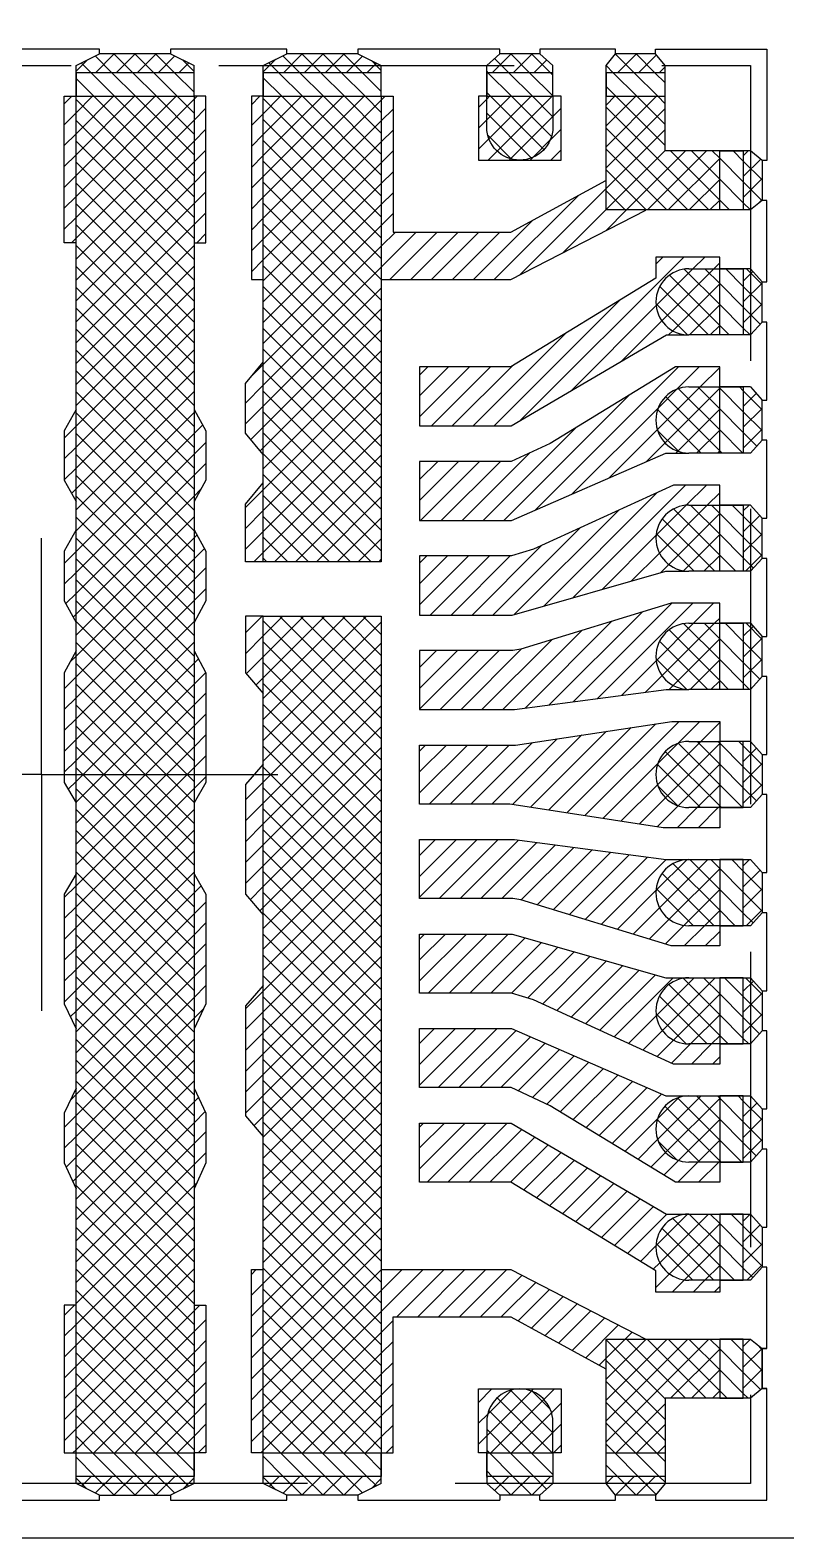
# Model space of a CAD drawing. Extents: x -347 to -72, y -334 to -144.
# Drawn here: x -224.76 to -221.56, y -272.83 to -266.45 of the extents above; entities that cross this region are included whole.
import ezdxf

# ---------------------------------------------------------------- set-up
doc = ezdxf.new("R2010")
doc.units = 0
doc.header["$LTSCALE"] = 5
doc.header["$MEASUREMENT"] = 0
doc.linetypes.add('CENTER', pattern=[2, 1.25, -0.25, 0.25, -0.25])
doc.linetypes.add('HIDDEN', pattern=[0.375, 0.25, -0.125])
doc.layers.get('0').update_dxf_attribs({"linetype": 'CONTINUOUS'})
for name, color, linetype in [('CENTER', 1, 'CENTER'), ('Full-metal', 254, 'CONTINUOUS'), ('HIDDEN', 6, 'HIDDEN'), ('Layer1', 4, 'CONTINUOUS'), ('SECTION', 6, 'CONTINUOUS')]:
    doc.layers.add(name, color=color, linetype=linetype)
pattern_1 = [(135, (-225.9536, -248.294496), (-0.04419417, -0.04419417), [])]
pattern_2 = [(135, (-225.9536, -248.294496), (-0.04419417, -0.04419417), []), (225, (-225.9536, -248.294496), (0.04419417, -0.04419417), [])]

msp = doc.modelspace()

# ---------------------------------------------------------------- hatches: boundary and pattern name
at = {"layer": 'Full-metal'}
h = msp.add_hatch(dxfattribs=at)
h.set_pattern_fill('ANSI37', color=256, scale=0.5, angle=90, style=0)
h.set_pattern_definition(pattern_2)
h.paths.add_polyline_path([(-223.2759, -272.5658), (-223.7759, -272.5658), (-223.7759, -272.5958), (-223.2759, -272.5958)], flags=17)
h.paths.add_polyline_path([(-224.0679, -272.5658), (-224.5679, -272.5658), (-224.5679, -272.5958), (-224.0679, -272.5958)], flags=16)
h.paths.add_polyline_path([(-223.7759, -266.7258), (-223.2759, -266.7258), (-223.2759, -268.6958), (-223.7759, -268.6958)])
h.paths.add_polyline_path([(-223.7759, -266.5958), (-223.7759, -266.5958), (-223.2759, -266.5958), (-223.2759, -266.6258), (-223.7759, -266.6258)])
h.paths.add_polyline_path([(-223.6759, -266.5458), (-223.3759, -266.5458), (-223.2759, -266.5958), (-223.7759, -266.5958)])
h.paths.add_polyline_path([(-224.4679, -266.5458), (-224.1679, -266.5458), (-224.0679, -266.5958), (-224.5679, -266.5958)])
h.paths.add_polyline_path([(-224.5679, -266.5958), (-224.5679, -266.5958), (-224.0679, -266.5958), (-224.0679, -266.6258), (-224.5679, -266.6258)])
h.paths.add_polyline_path([(-223.7759, -272.5958), (-223.2759, -272.5958), (-223.3759, -272.6458), (-223.6759, -272.6458)])
h.paths.add_polyline_path([(-223.7759, -272.5658), (-223.2759, -272.5658), (-223.2759, -272.5958), (-223.7759, -272.5958)], flags=17)
h.paths.add_polyline_path([(-224.5679, -272.5658), (-224.0679, -272.5658), (-224.0679, -272.5958), (-224.5679, -272.5958)], flags=17)
h.paths.add_polyline_path([(-224.5679, -272.5958), (-224.0679, -272.5958), (-224.1679, -272.6458), (-224.4679, -272.6458)])
h.paths.add_polyline_path([(-224.5679, -272.4658), (-224.0679, -272.4658), (-224.0679, -266.7258), (-224.5679, -266.7258)])
h.paths.add_polyline_path([(-224.0679, -272.5658), (-224.5679, -272.5658), (-224.5679, -272.5958), (-224.0679, -272.5958)])
h.paths.add_polyline_path([(-223.7759, -272.4658), (-223.2759, -272.4658), (-223.2759, -268.9258), (-223.7759, -268.9258)])
h.paths.add_polyline_path([(-223.2759, -272.5658), (-223.7759, -272.5658), (-223.7759, -272.5958), (-223.2759, -272.5958)])
h = msp.add_hatch(dxfattribs=at)
h.set_pattern_fill('ANSI37', color=256, scale=0.5, angle=90, style=0)
h.set_pattern_definition(pattern_2)
h.paths.add_polyline_path([(-222.5499, -272.3358), (-222.5499, -272.4658), (-222.8299, -272.4658), (-222.8299, -272.3358, -1)])
h.paths.add_polyline_path([(-222.8299, -272.5658), (-222.5499, -272.5658), (-222.5499, -272.5958), (-222.8299, -272.5958)])
h.paths.add_polyline_path([(-222.8299, -272.5958), (-222.5499, -272.5958), (-222.6049, -272.6458), (-222.7749, -272.6458)])
h.paths.add_polyline_path([(-222.3249, -266.5958), (-222.0749, -266.5958), (-222.0749, -266.6258), (-222.3249, -266.6258)])
h.paths.add_polyline_path([(-222.2852, -266.5458), (-222.1152, -266.5458), (-222.0749, -266.5958), (-222.3249, -266.5958)])
h.paths.add_polyline_path([(-222.7749, -266.5458), (-222.6049, -266.5458), (-222.5499, -266.5958), (-222.8299, -266.5958)])
h.paths.add_polyline_path([(-222.8299, -266.5958), (-222.5499, -266.5958), (-222.5499, -266.6258), (-222.8299, -266.6258)])
h.paths.add_polyline_path([(-222.8299, -266.7258), (-222.5499, -266.7258), (-222.5499, -266.8558, -1), (-222.8299, -266.8558)])
h.paths.add_polyline_path([(-221.7139, -271.9848), (-221.6639, -272.0245), (-221.6639, -272.1945), (-221.7139, -272.2348)])
h.paths.add_polyline_path([(-221.7439, -271.9848), (-221.7139, -271.9848), (-221.7139, -272.2348), (-221.7439, -272.2348)])
h.paths.add_polyline_path([(-222.3249, -271.9848), (-221.8439, -271.9848), (-221.8439, -272.2348), (-222.0749, -272.2348), (-222.0749, -272.4658), (-222.3249, -272.4658)])
h.paths.add_polyline_path([(-222.3249, -272.5658), (-222.0749, -272.5658), (-222.0749, -272.5958), (-222.3249, -272.5958)])
h.paths.add_polyline_path([(-222.3249, -272.5958), (-222.0749, -272.5958), (-222.1152, -272.6458), (-222.2852, -272.6458)])
h.paths.add_polyline_path([(-221.8439, -271.7358), (-221.9739, -271.7358, -1), (-221.9739, -271.4558), (-221.8439, -271.4558)])
h.paths.add_polyline_path([(-221.7439, -271.4558), (-221.7139, -271.4558), (-221.7139, -271.7358), (-221.7439, -271.7358)])
h.paths.add_polyline_path([(-221.7139, -271.4558), (-221.6639, -271.5105), (-221.6639, -271.6805), (-221.7139, -271.7358)])
h.paths.add_polyline_path([(-221.7139, -270.9558), (-221.6639, -271.0105), (-221.6639, -271.1805), (-221.7139, -271.2358)])
h.paths.add_polyline_path([(-221.8439, -271.2358), (-221.9739, -271.2358, -1), (-221.9739, -270.9558), (-221.8439, -270.9558)])
h.paths.add_polyline_path([(-221.7439, -270.9558), (-221.7139, -270.9558), (-221.7139, -271.2358), (-221.7439, -271.2358)])
h.paths.add_polyline_path([(-221.6639, -270.6805), (-221.7139, -270.7358), (-221.7139, -270.4558), (-221.6639, -270.5105)])
h.paths.add_polyline_path([(-221.7439, -270.4558), (-221.7139, -270.4558), (-221.7139, -270.7358), (-221.7439, -270.7358)])
h.paths.add_polyline_path([(-221.9739, -270.4558), (-221.8439, -270.4558), (-221.8439, -270.7358), (-221.9739, -270.7358, -1)])
h.paths.add_polyline_path([(-221.7139, -269.9558), (-221.6639, -270.0105), (-221.6639, -270.1805), (-221.7139, -270.2358)])
h.paths.add_polyline_path([(-221.7439, -269.9558), (-221.7139, -269.9558), (-221.7139, -270.2358), (-221.7439, -270.2358)])
h.paths.add_polyline_path([(-221.8439, -270.2358), (-221.9739, -270.2358, -1), (-221.9739, -269.9558), (-221.8439, -269.9558)])
h.paths.add_polyline_path([(-221.7139, -269.4558), (-221.6639, -269.5105), (-221.6639, -269.6805), (-221.7139, -269.7358)])
h.paths.add_polyline_path([(-221.7439, -269.4558), (-221.7139, -269.4558), (-221.7139, -269.7358), (-221.7439, -269.7358)])
h.paths.add_polyline_path([(-221.8439, -269.4558), (-221.8439, -269.7358), (-221.9739, -269.7358, -1), (-221.9739, -269.4558)])
h.paths.add_polyline_path([(-221.6639, -269.1811), (-221.7139, -269.2358), (-221.7139, -268.9558), (-221.6639, -269.0111)])
h.paths.add_polyline_path([(-221.7439, -268.9558), (-221.7139, -268.9558), (-221.7139, -269.2358), (-221.7439, -269.2358)])
h.paths.add_polyline_path([(-221.8439, -269.2358), (-221.9739, -269.2358, -1), (-221.9739, -268.9558), (-221.8439, -268.9558)])
h.paths.add_polyline_path([(-221.6639, -268.6811), (-221.7139, -268.7358), (-221.7139, -268.4558), (-221.6639, -268.5111)])
h.paths.add_polyline_path([(-221.7439, -268.4558), (-221.7139, -268.4558), (-221.7139, -268.7358), (-221.7439, -268.7358)])
h.paths.add_polyline_path([(-221.8439, -268.7358), (-221.9739, -268.7358, -1), (-221.9739, -268.4558), (-221.8439, -268.4558)])
h.paths.add_polyline_path([(-221.7139, -267.9558), (-221.6639, -268.0111), (-221.6639, -268.1811), (-221.7139, -268.2358)])
h.paths.add_polyline_path([(-221.7139, -268.2358), (-221.7439, -268.2358), (-221.7439, -267.9558), (-221.7139, -267.9558)])
h.paths.add_polyline_path([(-221.8439, -268.2358), (-221.9739, -268.2358, -1), (-221.9739, -267.9558), (-221.8439, -267.9558)])
h.paths.add_polyline_path([(-221.7139, -267.4558), (-221.6639, -267.5111), (-221.6639, -267.6811), (-221.7139, -267.7358)])
h.paths.add_polyline_path([(-221.7139, -267.7358), (-221.7439, -267.7358), (-221.7439, -267.4558), (-221.7139, -267.4558)])
h.paths.add_polyline_path([(-221.8439, -267.7358), (-221.9739, -267.7358, -1), (-221.9739, -267.4558), (-221.8439, -267.4558)])
h.paths.add_polyline_path([(-221.7139, -266.9568), (-221.6639, -266.9971), (-221.6639, -267.1671), (-221.7139, -267.2068)])
h.paths.add_polyline_path([(-221.7439, -266.9568), (-221.7139, -266.9568), (-221.7139, -267.2068), (-221.7439, -267.2068)])
h.paths.add_polyline_path([(-222.3249, -267.2068), (-222.3249, -266.7258), (-222.0749, -266.7258), (-222.0749, -266.9568), (-221.8439, -266.9568), (-221.8439, -267.2068)])
at = {"layer": 'Layer1'}
h = msp.add_hatch(dxfattribs=at)
h.set_pattern_fill('ANSI31', color=256, scale=0.5, style=0)
h.set_pattern_definition([(45, (-225.9536, -248.294496), (-0.04419417, 0.04419417), [])])
h.paths.add_polyline_path([(-222.1556, -267.2068), (-222.3249, -267.2068), (-222.3249, -267.0813), (-222.728, -267.3008), (-223.2259, -267.3008), (-223.2259, -266.7258), (-223.2759, -266.7258), (-223.2759, -267.5008), (-222.728, -267.5008)])
h.paths.add_polyline_path([(-223.1139, -267.8708), (-222.728, -267.8708), (-222.1139, -267.4956), (-222.1139, -267.4058), (-221.8439, -267.4058), (-221.8439, -267.4558), (-221.9739, -267.4558, 1), (-221.9739, -267.7358), (-222.0694, -267.7358), (-222.7267, -268.1208), (-223.1139, -268.1208)])
h.paths.add_polyline_path([(-223.1139, -268.2708), (-222.727, -268.2708), (-222.5618, -268.1933), (-222.0305, -267.8708), (-221.8439, -267.8708), (-221.8439, -267.9558), (-221.9739, -267.9558, 1), (-221.9739, -268.2358), (-222.0724, -268.2358), (-222.7254, -268.5208), (-223.1139, -268.5208)])
h.paths.add_polyline_path([(-223.1139, -268.6708), (-222.725, -268.6708), (-222.6325, -268.6426), (-222.0398, -268.3708), (-221.8439, -268.3708), (-221.8439, -268.4558), (-221.9739, -268.4558, 1), (-221.9739, -268.7358), (-222.0721, -268.7358), (-222.7225, -268.9208), (-223.1139, -268.9208)])
h.paths.add_polyline_path([(-223.1139, -269.0708), (-222.7192, -269.0708), (-222.686, -269.0657), (-222.0498, -268.8708), (-221.8439, -268.8708), (-221.8439, -268.9558), (-221.9739, -268.9558, 1), (-221.9739, -269.2358), (-222.071, -269.2358), (-222.7128, -269.3208), (-223.1139, -269.3208)])
h.paths.add_polyline_path([(-223.1139, -269.4708), (-222.7078, -269.4708), (-222.0468, -269.3708), (-221.8439, -269.3708), (-221.8439, -269.4558), (-221.9739, -269.4558, 1), (-221.9739, -269.7358), (-221.8439, -269.7358), (-221.8439, -269.8208), (-222.0836, -269.8208), (-222.7314, -269.7208), (-223.1139, -269.7208)])
h.paths.add_polyline_path([(-223.1139, -269.8708), (-222.7128, -269.8708), (-222.071, -269.9558), (-221.9739, -269.9558, 1), (-221.9739, -270.2358), (-221.8439, -270.2358), (-221.8439, -270.3208), (-222.0498, -270.3208), (-222.686, -270.1259), (-222.7192, -270.1208), (-223.1139, -270.1208)])
h.paths.add_polyline_path([(-223.1139, -270.2708), (-222.7225, -270.2708), (-222.0721, -270.4558), (-221.9739, -270.4558, 1), (-221.9739, -270.7358), (-221.8439, -270.7358), (-221.8439, -270.8208), (-222.0398, -270.8208), (-222.6325, -270.5491), (-222.725, -270.5208), (-223.1139, -270.5208)])
h.paths.add_polyline_path([(-223.1139, -270.6708), (-222.7254, -270.6708), (-222.0724, -270.9558), (-221.9739, -270.9558, 1), (-221.9739, -271.2358), (-221.8439, -271.2358), (-221.8439, -271.3208), (-222.0305, -271.3208), (-222.5618, -270.9964), (-222.727, -270.9208), (-223.1139, -270.9208)])
h.paths.add_polyline_path([(-223.1139, -271.0708), (-222.7267, -271.0708), (-222.0694, -271.4558), (-221.9739, -271.4558, 1), (-221.9739, -271.7358), (-221.8439, -271.7358), (-221.8439, -271.7858), (-222.1139, -271.7858), (-222.1139, -271.696), (-222.728, -271.3208), (-223.1139, -271.3208)])
h.paths.add_polyline_path([(-223.2759, -271.6908), (-222.728, -271.6908), (-222.1556, -271.9848), (-222.3249, -271.9848), (-222.3249, -272.1104), (-222.728, -271.8908), (-223.2259, -271.8908), (-223.2259, -272.4658), (-223.2759, -272.4658)])
h.paths.add_polyline_path([(-223.8259, -266.7258), (-223.7759, -266.7258), (-223.7759, -267.5008), (-223.8259, -267.5008)])
h.paths.add_polyline_path([(-223.8509, -267.9413), (-223.7759, -267.8513), (-223.7759, -268.2413), (-223.8509, -268.1515)])
h.paths.add_polyline_path([(-223.8509, -268.4511), (-223.7759, -268.3612), (-223.7759, -268.6958), (-223.8509, -268.6958)])
h.paths.add_polyline_path([(-223.8509, -268.9258), (-223.7759, -268.9258), (-223.7759, -269.2524), (-223.8509, -269.166)])
h.paths.add_polyline_path([(-223.8509, -269.6386), (-223.7759, -269.5522), (-223.7759, -270.189), (-223.8509, -270.1026)])
h.paths.add_polyline_path([(-223.8509, -270.5752), (-223.7759, -270.4888), (-223.7759, -271.1281), (-223.8509, -271.0399)])
h.paths.add_polyline_path([(-223.8259, -271.6908), (-223.7759, -271.6908), (-223.7759, -272.4658), (-223.8259, -272.4658)])
h.paths.add_polyline_path([(-224.0679, -271.8408), (-224.0179, -271.8408), (-224.0179, -272.4658), (-224.0679, -272.4658)])
h.paths.add_polyline_path([(-224.0679, -270.9225), (-224.0179, -271.0291), (-224.0179, -271.2388), (-224.0679, -271.3488)])
h.paths.add_polyline_path([(-224.0679, -270.0157), (-224.0179, -270.1021), (-224.0179, -270.5657), (-224.0679, -270.6722)])
h.paths.add_polyline_path([(-224.0679, -269.0731), (-224.0179, -269.1654), (-224.0179, -269.6291), (-224.0679, -269.7155)])
h.paths.add_polyline_path([(-224.0679, -268.5609), (-224.0179, -268.6507), (-224.0179, -268.8605), (-224.0679, -268.9528)])
h.paths.add_polyline_path([(-224.0679, -268.051), (-224.0179, -268.141), (-224.0179, -268.3507), (-224.0679, -268.4406)])
h.paths.add_polyline_path([(-224.0679, -266.7258), (-224.0179, -266.7258), (-224.0179, -267.3458), (-224.0679, -267.3458)])
h.paths.add_polyline_path([(-224.6179, -266.7258), (-224.5679, -266.7258), (-224.5679, -267.3458), (-224.6179, -267.3458)])
h.paths.add_polyline_path([(-224.6179, -268.141), (-224.5679, -268.0511), (-224.5679, -268.4405), (-224.6179, -268.3507)])
h.paths.add_polyline_path([(-224.6179, -268.6507), (-224.5679, -268.561), (-224.5679, -268.9527), (-224.6179, -268.8605)])
h.paths.add_polyline_path([(-224.6179, -269.1654), (-224.5679, -269.0732), (-224.5679, -269.5958), (-224.6179, -269.5958)])
h.paths.add_polyline_path([(-224.6179, -269.5958), (-224.5679, -269.5958), (-224.5679, -269.7154), (-224.6179, -269.6291)])
h.paths.add_polyline_path([(-224.6179, -270.1021), (-224.5679, -270.0158), (-224.5679, -270.6721), (-224.6179, -270.5657)])
h.paths.add_polyline_path([(-224.6179, -271.0291), (-224.5679, -270.9226), (-224.5679, -271.3487), (-224.6179, -271.2388)])
h.paths.add_polyline_path([(-224.6179, -271.8408), (-224.5679, -271.8408), (-224.5679, -272.4658), (-224.6179, -272.4658)])
h.paths.add_polyline_path([(-222.6899, -272.1958), (-222.5149, -272.1958), (-222.5149, -272.4658), (-222.5499, -272.4658), (-222.5499, -272.3358, 0.414214)])
h.paths.add_polyline_path([(-222.8649, -272.1958), (-222.6899, -272.1958, 0.414214), (-222.8299, -272.3358), (-222.8299, -272.4658), (-222.8649, -272.4658)])
h.paths.add_polyline_path([(-222.5499, -266.8558), (-222.5499, -266.7258), (-222.5149, -266.7258), (-222.5149, -266.9958), (-222.6899, -266.9958, 0.414214)])
h.paths.add_polyline_path([(-222.8649, -266.7258), (-222.8299, -266.7258), (-222.8299, -266.8558, 0.414214), (-222.6899, -266.9958), (-222.8649, -266.9958)])
at = {"layer": 'SECTION'}
h = msp.add_hatch(dxfattribs=at)
h.set_pattern_fill('ANSI31', color=256, scale=0.5, angle=90, style=0)
h.set_pattern_definition(pattern_1)
h.paths.add_polyline_path([(-221.7439, -266.9568), (-221.8439, -266.9568), (-221.8439, -267.2068), (-221.7439, -267.2068)])
h.paths.add_polyline_path([(-222.0749, -266.6258), (-222.3249, -266.6258), (-222.3249, -266.7258), (-222.0749, -266.7258)])
h.paths.add_polyline_path([(-227.1029, -266.6258), (-227.3529, -266.6258), (-227.3529, -266.7258), (-227.1029, -266.7258)])
h.paths.add_polyline_path([(-227.5839, -266.9568), (-227.6839, -266.9568), (-227.6839, -267.2068), (-227.5839, -267.2068)])
h.paths.add_polyline_path([(-227.1029, -272.4658), (-227.3529, -272.4658), (-227.3529, -272.5658), (-227.1029, -272.5658)])
h.paths.add_polyline_path([(-227.5839, -271.9848), (-227.6839, -271.9848), (-227.6839, -272.2348), (-227.5839, -272.2348)])
h.paths.add_polyline_path([(-222.0749, -272.4658), (-222.3249, -272.4658), (-222.3249, -272.5658), (-222.0749, -272.5658)])
h.paths.add_polyline_path([(-221.7439, -271.9848), (-221.8439, -271.9848), (-221.8439, -272.2348), (-221.7439, -272.2348)])
h = msp.add_hatch(dxfattribs=at)
h.set_pattern_fill('ANSI31', color=256, scale=0.5, angle=90, style=0)
h.set_pattern_definition(pattern_1)
h.paths.add_polyline_path([(-222.5499, -266.7258), (-222.8299, -266.7258), (-222.8299, -266.6258), (-222.5499, -266.6258)])
h.paths.add_polyline_path([(-226.5979, -266.7258), (-226.8779, -266.7258), (-226.8779, -266.6258), (-226.5979, -266.6258)])
h = msp.add_hatch(dxfattribs=at)
h.set_pattern_fill('ANSI31', color=256, scale=0.5, angle=90, style=0)
h.set_pattern_definition(pattern_1)
h.paths.add_polyline_path([(-223.2759, -266.7258), (-223.7759, -266.7258), (-223.7759, -266.6258), (-223.2759, -266.6258)])
h.paths.add_polyline_path([(-224.0679, -266.7258), (-224.5679, -266.7258), (-224.5679, -266.6258), (-224.0679, -266.6258)])
h.paths.add_polyline_path([(-224.8599, -266.7258), (-225.3599, -266.7258), (-225.3599, -266.6258), (-224.8599, -266.6258)])
h.paths.add_polyline_path([(-225.6519, -266.7258), (-226.1519, -266.7258), (-226.1519, -266.6258), (-225.6519, -266.6258)])
h = msp.add_hatch(dxfattribs=at)
h.set_pattern_fill('ANSI31', color=256, scale=0.5, angle=90, style=0)
h.set_pattern_definition(pattern_1)
h.paths.add_polyline_path([(-221.7439, -267.4558), (-221.8439, -267.4558), (-221.8439, -267.7358), (-221.7439, -267.7358)])
h.paths.add_polyline_path([(-221.7439, -267.9558), (-221.8439, -267.9558), (-221.8439, -268.2358), (-221.7439, -268.2358)])
h.paths.add_polyline_path([(-221.7439, -268.4558), (-221.8439, -268.4558), (-221.8439, -268.7358), (-221.7439, -268.7358)])
h.paths.add_polyline_path([(-221.7439, -268.9558), (-221.8439, -268.9558), (-221.8439, -269.2358), (-221.7439, -269.2358)])
h.paths.add_polyline_path([(-221.7439, -269.4558), (-221.8439, -269.4558), (-221.8439, -269.7358), (-221.7439, -269.7358)])
h.paths.add_polyline_path([(-221.7439, -269.9558), (-221.8439, -269.9558), (-221.8439, -270.2358), (-221.7439, -270.2358)])
h.paths.add_polyline_path([(-221.7439, -270.4558), (-221.8439, -270.4558), (-221.8439, -270.7358), (-221.7439, -270.7358)])
h.paths.add_polyline_path([(-221.7439, -270.9558), (-221.8439, -270.9558), (-221.8439, -271.2358), (-221.7439, -271.2358)])
h.paths.add_polyline_path([(-221.7439, -271.4558), (-221.8439, -271.4558), (-221.8439, -271.7358), (-221.7439, -271.7358)])
h = msp.add_hatch(dxfattribs=at)
h.set_pattern_fill('ANSI31', color=256, scale=0.5, angle=90, style=0)
h.set_pattern_definition(pattern_1)
h.paths.add_polyline_path([(-222.5499, -272.4658), (-222.8299, -272.4658), (-222.8299, -272.5658), (-222.5499, -272.5658)])
h.paths.add_polyline_path([(-226.5979, -272.4658), (-226.8779, -272.4658), (-226.8779, -272.5658), (-226.5979, -272.5658)])
h = msp.add_hatch(dxfattribs=at)
h.set_pattern_fill('ANSI31', color=256, scale=0.5, angle=90, style=0)
h.set_pattern_definition(pattern_1)
h.paths.add_polyline_path([(-223.2759, -272.4658), (-223.7759, -272.4658), (-223.7759, -272.5658), (-223.2759, -272.5658)])
h.paths.add_polyline_path([(-224.0679, -272.4658), (-224.5679, -272.4658), (-224.5679, -272.5658), (-224.0679, -272.5658)])
h.paths.add_polyline_path([(-224.8599, -272.4658), (-225.3599, -272.4658), (-225.3599, -272.5658), (-224.8599, -272.5658)])
h.paths.add_polyline_path([(-225.6519, -272.4658), (-226.1519, -272.4658), (-226.1519, -272.5658), (-225.6519, -272.5658)])

# ---------------------------------------------------------------- linework, layer by layer
for p, q in [((-224.4679, -266.5258), (-224.9599, -266.5258)), ((-224.5679, -266.5958), (-224.4679, -266.5458)), ((-224.4679, -266.5458), (-224.4679, -266.5258)), ((-224.1679, -266.5458), (-224.4679, -266.5458)), ((-223.6759, -266.5258), (-224.1679, -266.5258)), ((-224.1679, -266.5258), (-224.1679, -266.5458)), ((-224.1679, -266.5458), (-224.0679, -266.5958)), ((-223.7759, -266.5958), (-223.6759, -266.5458)), ((-223.6759, -266.5458), (-223.6759, -266.5258)), ((-223.3759, -266.5458), (-223.6759, -266.5458)), ((-222.7749, -266.5258), (-223.3759, -266.5258)), ((-223.3759, -266.5258), (-223.3759, -266.5458)), ((-223.3759, -266.5458), (-223.2759, -266.5958)), ((-222.8299, -266.5958), (-222.7749, -266.5458)), ((-222.7749, -266.5458), (-222.7749, -266.5258)), ((-222.6049, -266.5458), (-222.7749, -266.5458)), ((-222.2852, -266.5258), (-222.6049, -266.5258)), ((-222.6049, -266.5258), (-222.6049, -266.5458)), ((-222.6049, -266.5458), (-222.5499, -266.5958)), ((-222.3249, -266.5958), (-222.2852, -266.5458)), ((-222.2852, -266.5458), (-222.2852, -266.5258)), ((-222.1152, -266.5458), (-222.2852, -266.5458)), ((-222.1152, -266.5458), (-222.1152, -266.5258)), ((-222.1152, -266.5258), (-221.6439, -266.5258)), ((-222.0749, -266.5958), (-222.1152, -266.5458)), ((-221.6439, -266.5258), (-221.6439, -266.9971)), ((-224.5679, -266.7258), (-224.5679, -266.5958)), ((-224.0679, -266.7258), (-224.0679, -266.5958)), ((-223.7759, -266.7258), (-223.7759, -266.5958)), ((-223.276, -266.7258), (-223.2759, -266.5958)), ((-222.8299, -266.7258), (-222.8299, -266.5958)), ((-222.5499, -266.7258), (-222.5499, -266.5958)), ((-222.3249, -267.2068), (-222.3249, -266.5958)), ((-222.0749, -266.9568), (-222.0749, -266.5958)), ((-224.6179, -267.3458), (-224.6179, -266.7258)), ((-224.6179, -266.7258), (-224.5679, -266.7258)), ((-224.5679, -272.4658), (-224.5679, -266.7258)), ((-224.0679, -266.7258), (-224.0679, -272.4658)), ((-224.0179, -266.7258), (-224.0679, -266.7258)), ((-224.0179, -267.3458), (-224.0179, -266.7258)), ((-223.7759, -266.7258), (-223.8259, -266.7258)), ((-223.8259, -266.7258), (-223.8259, -267.5008)), ((-223.7759, -268.6958), (-223.7759, -266.7258)), ((-223.276, -266.7258), (-223.2759, -268.6958)), ((-223.276, -266.7258), (-223.2259, -266.7258)), ((-223.2259, -266.7258), (-223.2259, -267.3008)), ((-222.8299, -266.7258), (-222.8649, -266.7258)), ((-222.8649, -266.7258), (-222.8649, -266.9958)), ((-222.5149, -266.7258), (-222.5499, -266.7258)), ((-222.5149, -266.9958), (-222.5149, -266.7258)), ((-222.8649, -266.9958), (-222.5149, -266.9958)), ((-221.7139, -266.9568), (-222.0749, -266.9568)), ((-221.6639, -266.9971), (-221.7139, -266.9568)), ((-221.6439, -266.9971), (-221.6639, -266.9971)), ((-221.6639, -266.9971), (-221.6639, -267.1671)), ((-222.728, -267.3008), (-222.3252, -267.0814)), ((-221.6639, -267.1671), (-221.7139, -267.2068)), ((-221.6439, -267.1671), (-221.6639, -267.1671)), ((-221.6439, -267.5111), (-221.6439, -267.1671)), ((-222.728, -267.5008), (-222.1561, -267.2071)), ((-221.7139, -267.2068), (-222.3249, -267.2068)), ((-223.2259, -267.3008), (-222.728, -267.3008)), ((-224.5679, -267.3458), (-224.6179, -267.3458)), ((-224.0679, -267.3458), (-224.0179, -267.3458)), ((-221.8439, -267.4058), (-222.1139, -267.4058)), ((-222.1139, -267.4058), (-222.1139, -267.4956)), ((-221.8439, -267.4558), (-221.8439, -267.4058)), ((-223.8259, -267.5008), (-223.7759, -267.5008)), ((-223.2759, -267.5008), (-222.728, -267.5008)), ((-222.1139, -267.4956), (-222.728, -267.8708)), ((-221.9739, -267.4558), (-221.8439, -267.4558)), ((-221.7139, -267.4558), (-221.8439, -267.4558)), ((-221.7139, -267.4558), (-221.6639, -267.5111)), ((-221.6639, -267.5111), (-221.6439, -267.5111)), ((-221.6639, -267.6811), (-221.6639, -267.5111)), ((-221.6639, -267.6811), (-221.7139, -267.7358)), ((-221.6439, -267.6811), (-221.6639, -267.6811)), ((-221.6439, -268.0111), (-221.6439, -267.6811)), ((-222.7267, -268.1208), (-222.0694, -267.7358)), ((-222.0694, -267.7358), (-221.9739, -267.7358)), ((-221.7139, -267.7358), (-221.9739, -267.7358)), ((-223.8509, -267.9413), (-223.776, -267.8514)), ((-222.728, -267.8708), (-223.1139, -267.8708)), ((-223.1139, -267.8708), (-223.1139, -268.1208)), ((-222.0305, -267.8708), (-222.5618, -268.1943)), ((-221.8439, -267.8708), (-222.0305, -267.8708)), ((-221.8439, -267.9558), (-221.8439, -267.8708)), ((-223.8509, -268.1515), (-223.8509, -267.9413)), ((-221.9739, -267.9558), (-221.8439, -267.9558)), ((-221.7139, -267.9558), (-221.8439, -267.9558)), ((-221.7139, -267.9558), (-221.6639, -268.0111)), ((-221.6639, -268.0111), (-221.6439, -268.0111)), ((-221.6639, -268.1811), (-221.6639, -268.0111)), ((-224.5678, -268.0509), (-224.6179, -268.141)), ((-224.068, -268.0509), (-224.0179, -268.141)), ((-224.6179, -268.141), (-224.6179, -268.3507)), ((-224.0179, -268.141), (-224.0179, -268.3507)), ((-223.776, -268.2413), (-223.8509, -268.1515)), ((-223.1139, -268.1208), (-222.7267, -268.1208)), ((-222.5618, -268.1943), (-222.727, -268.2708)), ((-221.6639, -268.1811), (-221.7139, -268.2358)), ((-221.6439, -268.1811), (-221.6639, -268.1811)), ((-221.6439, -268.5111), (-221.6439, -268.1811)), ((-222.727, -268.2708), (-223.1139, -268.2708)), ((-223.1139, -268.2708), (-223.1139, -268.5208)), ((-222.7254, -268.5208), (-222.0724, -268.2358)), ((-222.0724, -268.2358), (-221.9739, -268.2358)), ((-221.7139, -268.2358), (-221.9739, -268.2358)), ((-224.6179, -268.3507), (-224.5678, -268.4407)), ((-224.0179, -268.3507), (-224.068, -268.4407)), ((-223.8509, -268.4511), (-223.776, -268.3613)), ((-222.0398, -268.3708), (-222.6325, -268.6426)), ((-221.8439, -268.3708), (-222.0398, -268.3708)), ((-221.8439, -268.4558), (-221.8439, -268.3708)), ((-223.8509, -268.6958), (-223.8509, -268.4511)), ((-221.9739, -268.4558), (-221.8439, -268.4558)), ((-221.7139, -268.4558), (-221.8439, -268.4558)), ((-221.7139, -268.4558), (-221.6639, -268.5111)), ((-223.1139, -268.5208), (-222.7254, -268.5208)), ((-221.6639, -268.5111), (-221.6439, -268.5111)), ((-221.6639, -268.6811), (-221.6639, -268.5111)), ((-224.5678, -268.5607), (-224.6179, -268.6507)), ((-224.068, -268.5607), (-224.0179, -268.6507)), ((-224.6179, -268.6507), (-224.6179, -268.8605)), ((-224.0179, -268.6507), (-224.0179, -268.8605)), ((-222.6325, -268.6426), (-222.725, -268.6708)), ((-223.7759, -268.6958), (-223.8509, -268.6958)), ((-223.2759, -268.6958), (-223.7759, -268.6958)), ((-222.725, -268.6708), (-223.1139, -268.6708)), ((-223.1139, -268.6708), (-223.1139, -268.9208)), ((-221.6639, -268.6811), (-221.7139, -268.7358)), ((-221.6439, -268.6811), (-221.6639, -268.6811)), ((-221.6439, -269.0111), (-221.6439, -268.6811)), ((-222.7225, -268.9208), (-222.0721, -268.7358)), ((-222.0721, -268.7358), (-221.9739, -268.7358)), ((-221.7139, -268.7358), (-221.9739, -268.7358)), ((-224.6179, -268.8605), (-224.5678, -268.953)), ((-224.0179, -268.8605), (-224.068, -268.953)), ((-222.0498, -268.8708), (-222.686, -269.0657)), ((-221.8439, -268.8708), (-222.0498, -268.8708)), ((-221.8439, -268.9558), (-221.8439, -268.8708)), ((-223.7759, -268.9258), (-223.8509, -268.9258)), ((-223.8509, -268.9258), (-223.8509, -269.166)), ((-223.7759, -272.4658), (-223.7759, -268.9258)), ((-223.7759, -268.9258), (-223.2759, -268.9258)), ((-223.2759, -268.9258), (-223.2759, -272.4658)), ((-223.1139, -268.9208), (-222.7225, -268.9208)), ((-221.9739, -268.9558), (-221.8439, -268.9558)), ((-221.7139, -268.9558), (-221.8439, -268.9558)), ((-221.7139, -268.9558), (-221.6639, -269.0111)), ((-221.6639, -269.0111), (-221.6439, -269.0111)), ((-221.6639, -269.1811), (-221.6639, -269.0111)), ((-224.5678, -269.073), (-224.6179, -269.1654)), ((-224.068, -269.073), (-224.0179, -269.1654)), ((-222.7192, -269.0708), (-223.1139, -269.0708)), ((-223.1139, -269.0708), (-223.1139, -269.3208)), ((-222.686, -269.0657), (-222.7192, -269.0708)), ((-224.6179, -269.1654), (-224.6179, -269.6291)), ((-224.0179, -269.1654), (-224.0179, -269.6291)), ((-223.8509, -269.166), (-223.776, -269.2523)), ((-222.7128, -269.3208), (-222.071, -269.2358)), ((-222.071, -269.2358), (-221.9739, -269.2358)), ((-221.7139, -269.2358), (-221.9739, -269.2358)), ((-221.6639, -269.1811), (-221.7139, -269.2358)), ((-221.6439, -269.1811), (-221.6639, -269.1811)), ((-221.6439, -269.5105), (-221.6439, -269.1811)), ((-223.1139, -269.3208), (-222.7128, -269.3208)), ((-222.7078, -269.4708), (-222.0468, -269.3708)), ((-222.0468, -269.3708), (-221.8439, -269.3708)), ((-221.8439, -269.3708), (-221.8439, -269.4558)), ((-223.1139, -269.7208), (-223.1139, -269.4708)), ((-223.1139, -269.4708), (-222.7078, -269.4708)), ((-221.9739, -269.4558), (-221.8439, -269.4558)), ((-221.7139, -269.4558), (-221.8439, -269.4558)), ((-221.7139, -269.4558), (-221.6639, -269.5105)), ((-223.776, -269.5523), (-223.8509, -269.6386)), ((-221.6639, -269.5105), (-221.6439, -269.5105)), ((-221.6639, -269.5105), (-221.6639, -269.6805)), ((-224.6179, -269.6291), (-224.5678, -269.7156)), ((-224.0179, -269.6291), (-224.068, -269.7156)), ((-223.8509, -269.6386), (-223.8509, -270.1026)), ((-221.6639, -269.6805), (-221.7139, -269.7358)), ((-221.6439, -269.6805), (-221.6639, -269.6805)), ((-221.6439, -270.0105), (-221.6439, -269.6805)), ((-222.7314, -269.7208), (-223.1139, -269.7208)), ((-222.0836, -269.8208), (-222.7314, -269.7208)), ((-221.8439, -269.7358), (-221.9739, -269.7358)), ((-221.8439, -269.7358), (-221.8439, -269.8208)), ((-221.7139, -269.7358), (-221.8439, -269.7358)), ((-223.1139, -270.1208), (-223.1139, -269.8708)), ((-223.1139, -269.8708), (-222.7128, -269.8708)), ((-222.7128, -269.8708), (-222.071, -269.9558)), ((-221.8439, -269.8208), (-222.0836, -269.8208)), ((-222.071, -269.9558), (-221.9739, -269.9558)), ((-221.9739, -269.9558), (-221.7139, -269.9558)), ((-221.7139, -269.9558), (-221.6639, -270.0105)), ((-224.5678, -270.0156), (-224.6179, -270.1021)), ((-224.068, -270.0156), (-224.0179, -270.1021)), ((-221.6639, -270.0105), (-221.6439, -270.0105)), ((-221.6639, -270.0105), (-221.6639, -270.1805)), ((-224.6179, -270.1021), (-224.6179, -270.5657)), ((-224.0179, -270.1021), (-224.0179, -270.5657)), ((-223.8509, -270.1026), (-223.776, -270.1889)), ((-222.7192, -270.1208), (-223.1139, -270.1208)), ((-222.686, -270.1259), (-222.7192, -270.1208)), ((-222.0498, -270.3208), (-222.686, -270.1259)), ((-221.6639, -270.1805), (-221.7139, -270.2358)), ((-221.6439, -270.1805), (-221.6639, -270.1805)), ((-221.6439, -270.5105), (-221.6439, -270.1805)), ((-221.8439, -270.2358), (-221.9739, -270.2358)), ((-221.8439, -270.2358), (-221.8439, -270.3208)), ((-221.7139, -270.2358), (-221.8439, -270.2358)), ((-223.1139, -270.5208), (-223.1139, -270.2708)), ((-223.1139, -270.2708), (-222.7225, -270.2708)), ((-222.7225, -270.2708), (-222.0721, -270.4558)), ((-221.8439, -270.3208), (-222.0498, -270.3208)), ((-223.776, -270.4889), (-223.8509, -270.5752)), ((-222.0721, -270.4558), (-221.9739, -270.4558)), ((-221.9739, -270.4558), (-221.7139, -270.4558)), ((-221.7139, -270.4558), (-221.6639, -270.5105)), ((-221.6639, -270.5105), (-221.6439, -270.5105)), ((-221.6639, -270.5105), (-221.6639, -270.6805)), ((-224.6179, -270.5657), (-224.5678, -270.6724)), ((-224.0179, -270.5657), (-224.068, -270.6724)), ((-223.8509, -270.5752), (-223.8509, -271.0399)), ((-222.725, -270.5208), (-223.1139, -270.5208)), ((-222.6325, -270.5491), (-222.725, -270.5208)), ((-222.0398, -270.8208), (-222.6325, -270.5491)), ((-223.1139, -270.9208), (-223.1139, -270.6708)), ((-223.1139, -270.6708), (-222.7254, -270.6708)), ((-222.7254, -270.6708), (-222.0724, -270.9558)), ((-221.6639, -270.6805), (-221.7139, -270.7358)), ((-221.6439, -270.6805), (-221.6639, -270.6805)), ((-221.6439, -271.0105), (-221.6439, -270.6805)), ((-221.8439, -270.7358), (-221.9739, -270.7358)), ((-221.8439, -270.7358), (-221.8439, -270.8208)), ((-221.7139, -270.7358), (-221.8439, -270.7358)), ((-221.8439, -270.8208), (-222.0398, -270.8208)), ((-224.5678, -270.9224), (-224.6179, -271.0291)), ((-224.068, -270.9224), (-224.0179, -271.0291)), ((-222.727, -270.9208), (-223.1139, -270.9208)), ((-222.5618, -270.9974), (-222.727, -270.9208)), ((-222.0724, -270.9558), (-221.9739, -270.9558)), ((-221.9739, -270.9558), (-221.7139, -270.9558)), ((-221.7139, -270.9558), (-221.6639, -271.0105)), ((-222.0305, -271.3208), (-222.5618, -270.9974)), ((-221.6639, -271.0105), (-221.6439, -271.0105)), ((-221.6639, -271.0105), (-221.6639, -271.1805)), ((-224.6179, -271.0291), (-224.6179, -271.2388)), ((-224.0179, -271.0291), (-224.0179, -271.2388)), ((-223.8509, -271.0399), (-223.776, -271.1281)), ((-223.1139, -271.3208), (-223.1139, -271.0708)), ((-223.1139, -271.0708), (-222.7267, -271.0708)), ((-222.7267, -271.0708), (-222.0694, -271.4558)), ((-221.6639, -271.1805), (-221.7139, -271.2358)), ((-221.6439, -271.1805), (-221.6639, -271.1805)), ((-221.6439, -271.5105), (-221.6439, -271.1805)), ((-224.6179, -271.2388), (-224.5678, -271.3489)), ((-224.0179, -271.2388), (-224.068, -271.3489)), ((-221.8439, -271.2358), (-221.9739, -271.2358)), ((-221.8439, -271.2358), (-221.8439, -271.3208)), ((-221.7139, -271.2358), (-221.8439, -271.2358)), ((-222.728, -271.3208), (-223.1139, -271.3208)), ((-222.1139, -271.696), (-222.728, -271.3208)), ((-221.8439, -271.3208), (-222.0305, -271.3208)), ((-222.0694, -271.4558), (-221.9739, -271.4558)), ((-221.9739, -271.4558), (-221.7139, -271.4558)), ((-221.7139, -271.4558), (-221.6639, -271.5105)), ((-221.6639, -271.5105), (-221.6439, -271.5105)), ((-221.6639, -271.5105), (-221.6639, -271.6805)), ((-223.8259, -272.4658), (-223.8259, -271.6908)), ((-223.8259, -271.6908), (-223.7759, -271.6908)), ((-223.2759, -271.6908), (-222.728, -271.6908)), ((-222.728, -271.6908), (-222.1561, -271.9846)), ((-222.1139, -271.7858), (-222.1139, -271.696)), ((-221.6639, -271.6805), (-221.7139, -271.7358)), ((-221.6439, -271.6805), (-221.6639, -271.6805)), ((-221.6439, -272.0245), (-221.6439, -271.6805)), ((-221.8439, -271.7858), (-222.1139, -271.7858)), ((-221.8439, -271.7358), (-221.9739, -271.7358)), ((-221.8439, -271.7358), (-221.8439, -271.7858)), ((-221.7139, -271.7358), (-221.8439, -271.7358)), ((-224.5679, -271.8408), (-224.6179, -271.8408)), ((-224.6179, -271.8408), (-224.6179, -272.4658)), ((-224.0679, -271.8408), (-224.0179, -271.8408)), ((-224.0179, -271.8408), (-224.0179, -272.4658)), ((-223.2259, -272.4658), (-223.2259, -271.8908)), ((-223.2259, -271.8908), (-222.728, -271.8908)), ((-222.728, -271.8908), (-222.3252, -272.1102)), ((-222.3249, -272.5958), (-222.3249, -271.9848)), ((-222.3249, -271.9848), (-221.7139, -271.9848)), ((-221.7139, -271.9848), (-221.6639, -272.0245)), ((-221.6639, -272.1945), (-221.6639, -272.0245)), ((-221.6639, -272.0245), (-221.6439, -272.0245)), ((-221.6439, -272.0245), (-221.6639, -272.0245)), ((-221.6639, -272.0245), (-221.6639, -272.1945)), ((-222.8649, -272.4658), (-222.8649, -272.1958)), ((-222.8649, -272.1958), (-222.5149, -272.1958)), ((-222.5149, -272.1958), (-222.5149, -272.4658)), ((-221.7139, -272.2348), (-222.0749, -272.2348)), ((-222.0749, -272.2348), (-222.0749, -272.5958)), ((-221.6639, -272.1945), (-221.7139, -272.2348)), ((-221.6439, -272.1945), (-221.6639, -272.1945)), ((-221.6639, -272.1945), (-221.6439, -272.1945)), ((-221.6439, -272.6658), (-221.6439, -272.1945)), ((-224.6179, -272.4658), (-224.5679, -272.4658)), ((-224.5679, -272.5958), (-224.5679, -272.4658)), ((-224.0179, -272.4658), (-224.0679, -272.4658)), ((-224.0679, -272.5958), (-224.0679, -272.4658)), ((-223.7759, -272.4658), (-223.8259, -272.4658)), ((-223.7759, -272.5958), (-223.7759, -272.4658)), ((-223.2759, -272.4658), (-223.2259, -272.4658)), ((-223.2759, -272.5958), (-223.2759, -272.4658)), ((-222.8299, -272.4658), (-222.8649, -272.4658)), ((-222.8299, -272.4658), (-222.8299, -272.5958)), ((-222.5149, -272.4658), (-222.5499, -272.4658)), ((-222.5499, -272.4658), (-222.5499, -272.5958)), ((-224.4679, -272.6458), (-224.5679, -272.5958)), ((-224.0679, -272.5958), (-224.1679, -272.6458)), ((-223.6759, -272.6458), (-223.7759, -272.5958)), ((-223.2759, -272.5958), (-223.3759, -272.6458)), ((-222.8299, -272.5958), (-222.7749, -272.6458)), ((-222.6049, -272.6458), (-222.5499, -272.5958)), ((-222.2852, -272.6458), (-222.3249, -272.5958)), ((-222.0749, -272.5958), (-222.1152, -272.6458)), ((-224.9599, -272.6658), (-224.4679, -272.6658)), ((-224.4679, -272.6658), (-224.4679, -272.6458)), ((-224.4679, -272.6458), (-224.1679, -272.6458)), ((-224.1679, -272.6458), (-224.1679, -272.6658)), ((-224.1679, -272.6658), (-223.6759, -272.6658)), ((-223.3759, -272.6458), (-223.6759, -272.6458)), ((-223.6759, -272.6658), (-223.6759, -272.6458)), ((-223.3759, -272.6458), (-223.3759, -272.6658)), ((-223.3759, -272.6658), (-222.7749, -272.6658)), ((-222.7749, -272.6458), (-222.7749, -272.6658)), ((-222.6049, -272.6458), (-222.7749, -272.6458)), ((-222.6049, -272.6658), (-222.6049, -272.6458)), ((-222.6049, -272.6658), (-222.2852, -272.6658)), ((-222.1152, -272.6458), (-222.2852, -272.6458)), ((-222.2852, -272.6658), (-222.2852, -272.6458)), ((-222.1152, -272.6458), (-222.1152, -272.6658)), ((-222.1152, -272.6658), (-221.6439, -272.6658))]:
    msp.add_line(p, q)
msp.add_lwpolyline([(-214.5639, -259.2458), (-227.9439, -259.2458), (-227.9439, -272.8258), (-214.5639, -272.8258)])
for points in [[(-222.5499, -266.7258), (-222.5499, -266.8558, -1), (-222.8299, -266.8558), (-222.8299, -266.7258)], [(-222.5499, -272.4658), (-222.5499, -272.3358, 1), (-222.8299, -272.3358), (-222.8299, -272.4658)]]:
    msp.add_lwpolyline(points, format="xyb")
for centre in [(-221.9739, -267.5958), (-221.9739, -268.0958), (-221.9739, -268.5958), (-221.9739, -269.0958), (-221.9739, -269.5958), (-221.9739, -270.0958), (-221.9739, -270.5958), (-221.9739, -271.0958), (-221.9739, -271.5958)]:
    msp.add_arc(centre, 0.14, 90, 270)
msp.add_point((-224.7139, -269.5958))
msp.add_point((-224.7139, -269.5958))
msp.add_point((-224.7139, -269.5958))
msp.add_point((-224.7139, -269.5958))
msp.add_point((-224.7139, -269.5958))
msp.add_point((-224.7139, -269.5958))
msp.add_point((-224.7139, -269.5958))
msp.add_point((-224.7139, -269.5958))
msp.add_point((-224.7139, -269.5958))
msp.add_point((-224.7139, -269.5958))
msp.add_point((-224.7139, -269.5958))
msp.add_point((-224.7139, -269.5958))
msp.add_point((-224.7139, -269.5958))
msp.add_point((-224.7139, -269.5958))
msp.add_point((-224.7139, -269.5958))
msp.add_point((-224.7139, -269.5958))
msp.add_point((-224.7139, -269.5958))
msp.add_point((-224.7139, -269.5958))
msp.add_point((-224.7139, -269.5958))
msp.add_point((-224.7139, -269.5958))
msp.add_point((-224.7139, -269.5958))
msp.add_point((-224.7139, -269.5958))
msp.add_point((-224.7139, -269.5958))
msp.add_point((-224.7139, -269.5958))
msp.add_point((-224.7139, -269.5958))
msp.add_point((-224.7139, -269.5958))
msp.add_point((-224.7139, -269.5958))
msp.add_point((-224.7139, -269.5958))
msp.add_point((-224.7139, -269.5958))
msp.add_point((-224.7139, -269.5958))
msp.add_point((-224.7139, -269.5958))
msp.add_point((-224.7139, -269.5958))
msp.add_point((-224.7139, -269.5958))
msp.add_point((-224.7139, -269.5958))
msp.add_point((-224.7139, -269.5958))
msp.add_point((-224.7139, -269.5958))
msp.add_point((-224.7139, -269.5958))
msp.add_point((-224.7139, -269.5958))
msp.add_point((-224.7139, -269.5958))
msp.add_point((-224.7139, -269.5958))
msp.add_point((-224.7139, -269.5958))
msp.add_point((-224.7139, -269.5958))
msp.add_point((-224.7139, -269.5958))
msp.add_point((-224.7139, -269.5958))
msp.add_point((-224.7139, -269.5958))
msp.add_point((-224.7139, -269.5958))
msp.add_point((-224.7139, -269.5958))
msp.add_point((-224.7139, -269.5958))
msp.add_point((-224.7139, -269.5958))
msp.add_point((-224.7139, -269.5958))
msp.add_point((-224.7139, -269.5958))
msp.add_point((-224.7139, -269.5958))
msp.add_point((-224.7139, -269.5958))
msp.add_point((-224.7139, -269.5958))
msp.add_point((-224.7139, -269.5958))
msp.add_point((-224.7139, -269.5958))
msp.add_point((-224.7139, -269.5958))
msp.add_point((-224.7139, -269.5958))
msp.add_point((-224.7139, -269.5958))
msp.add_point((-224.7139, -269.5958))
msp.add_point((-224.7139, -269.5958))
msp.add_point((-224.7139, -269.5958))
msp.add_point((-224.7139, -269.5958))
msp.add_point((-224.7139, -269.5958))
msp.add_point((-224.7139, -269.5958))
msp.add_point((-224.7139, -269.5958))
msp.add_point((-224.7139, -269.5958))
msp.add_point((-224.7139, -269.5958))
msp.add_point((-224.7139, -269.5958))
at = {"layer": 'CENTER'}
for q in [(-224.7139, -268.5958), (-225.7139, -269.5958), (-224.7139, -270.5958), (-223.7139, -269.5958)]:
    msp.add_line((-224.7139, -269.5958), q, dxfattribs=at)
at = {"layer": 'HIDDEN', "color": 6, "linetype": 'HIDDEN'}
msp.add_lwpolyline([(-227.7139, -272.5958), (-227.7139, -266.5958), (-221.7139, -266.5958), (-221.7139, -272.5958)], close=True, dxfattribs=at)
at = {"layer": 'SECTION'}
for points in [[(-224.5679, -266.7258), (-224.0679, -266.7258), (-224.0679, -266.6258), (-224.5679, -266.6258), (-224.5679, -266.7258)], [(-223.7759, -266.7258), (-223.2759, -266.7258), (-223.2759, -266.6258), (-223.7759, -266.6258), (-223.7759, -266.7258)], [(-222.8299, -266.7258), (-222.5499, -266.7258), (-222.5499, -266.6258), (-222.8299, -266.6258), (-222.8299, -266.7258)], [(-222.3249, -266.7258), (-222.0749, -266.7258), (-222.0749, -266.6258), (-222.3249, -266.6258), (-222.3249, -266.7258)], [(-221.8439, -267.2068), (-221.8439, -266.9568), (-221.7439, -266.9568), (-221.7439, -267.2068), (-221.8439, -267.2068)], [(-221.8439, -271.9848), (-221.8439, -272.2348), (-221.7439, -272.2348), (-221.7439, -271.9848), (-221.8439, -271.9848)], [(-224.5679, -272.4658), (-224.0679, -272.4658), (-224.0679, -272.5658), (-224.5679, -272.5658), (-224.5679, -272.4659)], [(-223.7759, -272.4658), (-223.2759, -272.4658), (-223.2759, -272.5658), (-223.7759, -272.5658), (-223.7759, -272.4659)], [(-222.8299, -272.4658), (-222.5499, -272.4658), (-222.5499, -272.5658), (-222.8299, -272.5658), (-222.8299, -272.4659)], [(-222.3249, -272.4658), (-222.0749, -272.4658), (-222.0749, -272.5658), (-222.3249, -272.5658), (-222.3249, -272.4659)]]:
    msp.add_lwpolyline(points, dxfattribs=at)
for points in [[(-221.8439, -267.7358), (-221.8439, -267.4558), (-221.7439, -267.4558), (-221.7439, -267.7358)], [(-221.8439, -268.2358), (-221.8439, -267.9558), (-221.7439, -267.9558), (-221.7439, -268.2358)], [(-221.8439, -268.7358), (-221.8439, -268.4558), (-221.7439, -268.4558), (-221.7439, -268.7358)], [(-221.8439, -269.2358), (-221.8439, -268.9558), (-221.7439, -268.9558), (-221.7439, -269.2358)], [(-221.8439, -269.4558), (-221.8439, -269.7358), (-221.7439, -269.7358), (-221.7439, -269.4558)], [(-221.8439, -269.9558), (-221.8439, -270.2358), (-221.7439, -270.2358), (-221.7439, -269.9558)], [(-221.8439, -270.4558), (-221.8439, -270.7358), (-221.7439, -270.7358), (-221.7439, -270.4558)], [(-221.8439, -270.9558), (-221.8439, -271.2358), (-221.7439, -271.2358), (-221.7439, -270.9558)], [(-221.8439, -271.4558), (-221.8439, -271.7358), (-221.7439, -271.7358), (-221.7439, -271.4558)]]:
    msp.add_lwpolyline(points, close=True, dxfattribs=at)

doc.saveas('drawing.dxf')
